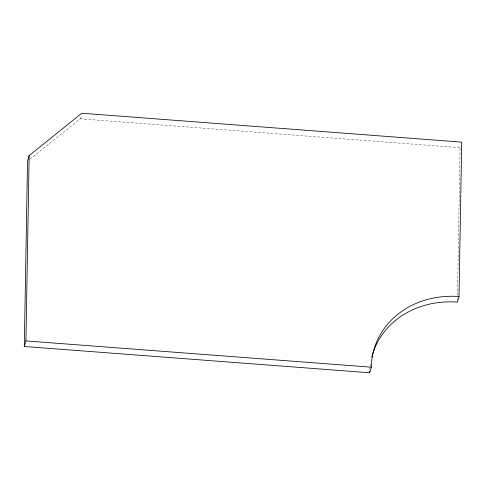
<?xml version="1.0" encoding="UTF-8"?>
<svg xmlns="http://www.w3.org/2000/svg" width="486" height="486" viewBox="0 0 486 486"><rect width="100%" height="100%" fill="white"/><g stroke="black" fill="none" stroke-linecap="round" stroke-linejoin="round"><path stroke-width="0.36" stroke-dasharray="2.43 1.82" d="M457.417 299.856L457.441 298.343M457.496 295.312L460.072 147.714L460.479 146.316M29.901 159.293L80.154 118.815L81.168 115.328M80.154 118.815L460.072 147.714M369.84 369.166A87.134 76.612 16.3 0 1 370.028 367.015M370.101 366.298A87.134 76.612 16.3 0 1 370.599 362.744"/><path stroke-width="0.73" d="M459.003 296.545A87.134 76.612 16.3 0 0 371.31 367.185L369.682 372.768L24.3 346.494L27.532 161.2L29.16 155.617L81.776 113.232L461.7 142.131L459.003 296.545L457.381 302.128A87.134 76.612 16.3 0 0 372.975 353.006M24.3 346.494L25.928 340.917L29.16 155.617M25.928 340.917L371.31 367.185M369.682 372.768A87.134 76.612 16.3 0 1 369.725 371.328M371.778 357.131A87.134 76.612 16.3 0 1 372.756 353.687"/></g></svg>
